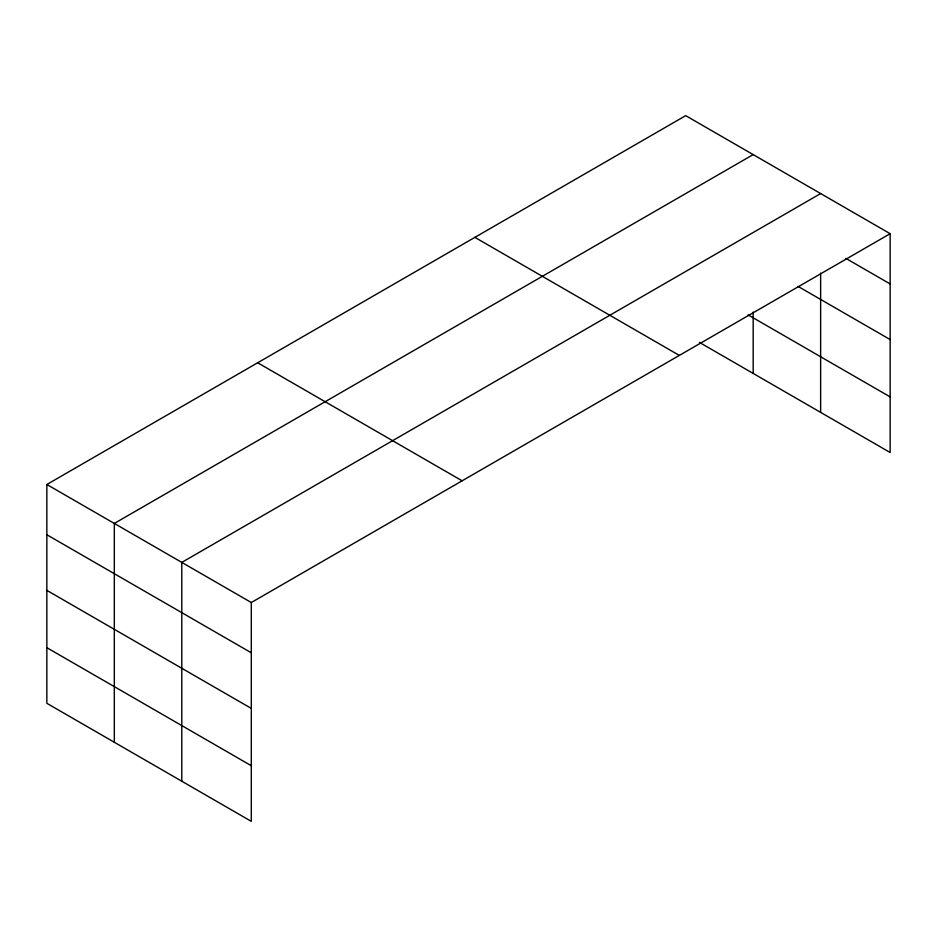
<?xml version="1.0" encoding="UTF-8"?>
<svg xmlns="http://www.w3.org/2000/svg" width="937" height="937" viewBox="0 0 937 937"><rect width="100%" height="100%" fill="white"/><g stroke="black" fill="none" stroke-linecap="round" stroke-linejoin="round"><path stroke-width="1.41" d="M890.15 233.688L685.697 115.649L46.85 484.488L46.85 703.312L251.303 821.351L251.303 602.526L890.15 233.688L890.15 452.512L699.447 342.403M820.636 273.089L820.636 412.374M753.172 154.605L114.314 523.443L114.314 742.256M820.636 193.561L181.79 562.399L181.79 781.212M845.912 258.401L890.15 283.946M798.148 286.453L890.15 339.569M748.171 314.914L890.15 396.89M474.883 237.366L679.325 355.404M257.675 362.771L462.117 480.81M46.85 484.488L251.303 602.526M46.85 534.746L251.303 652.784M46.85 590.369L251.303 708.407M46.85 647.678L251.303 765.716M753.172 312.068L753.172 373.43"/></g></svg>
